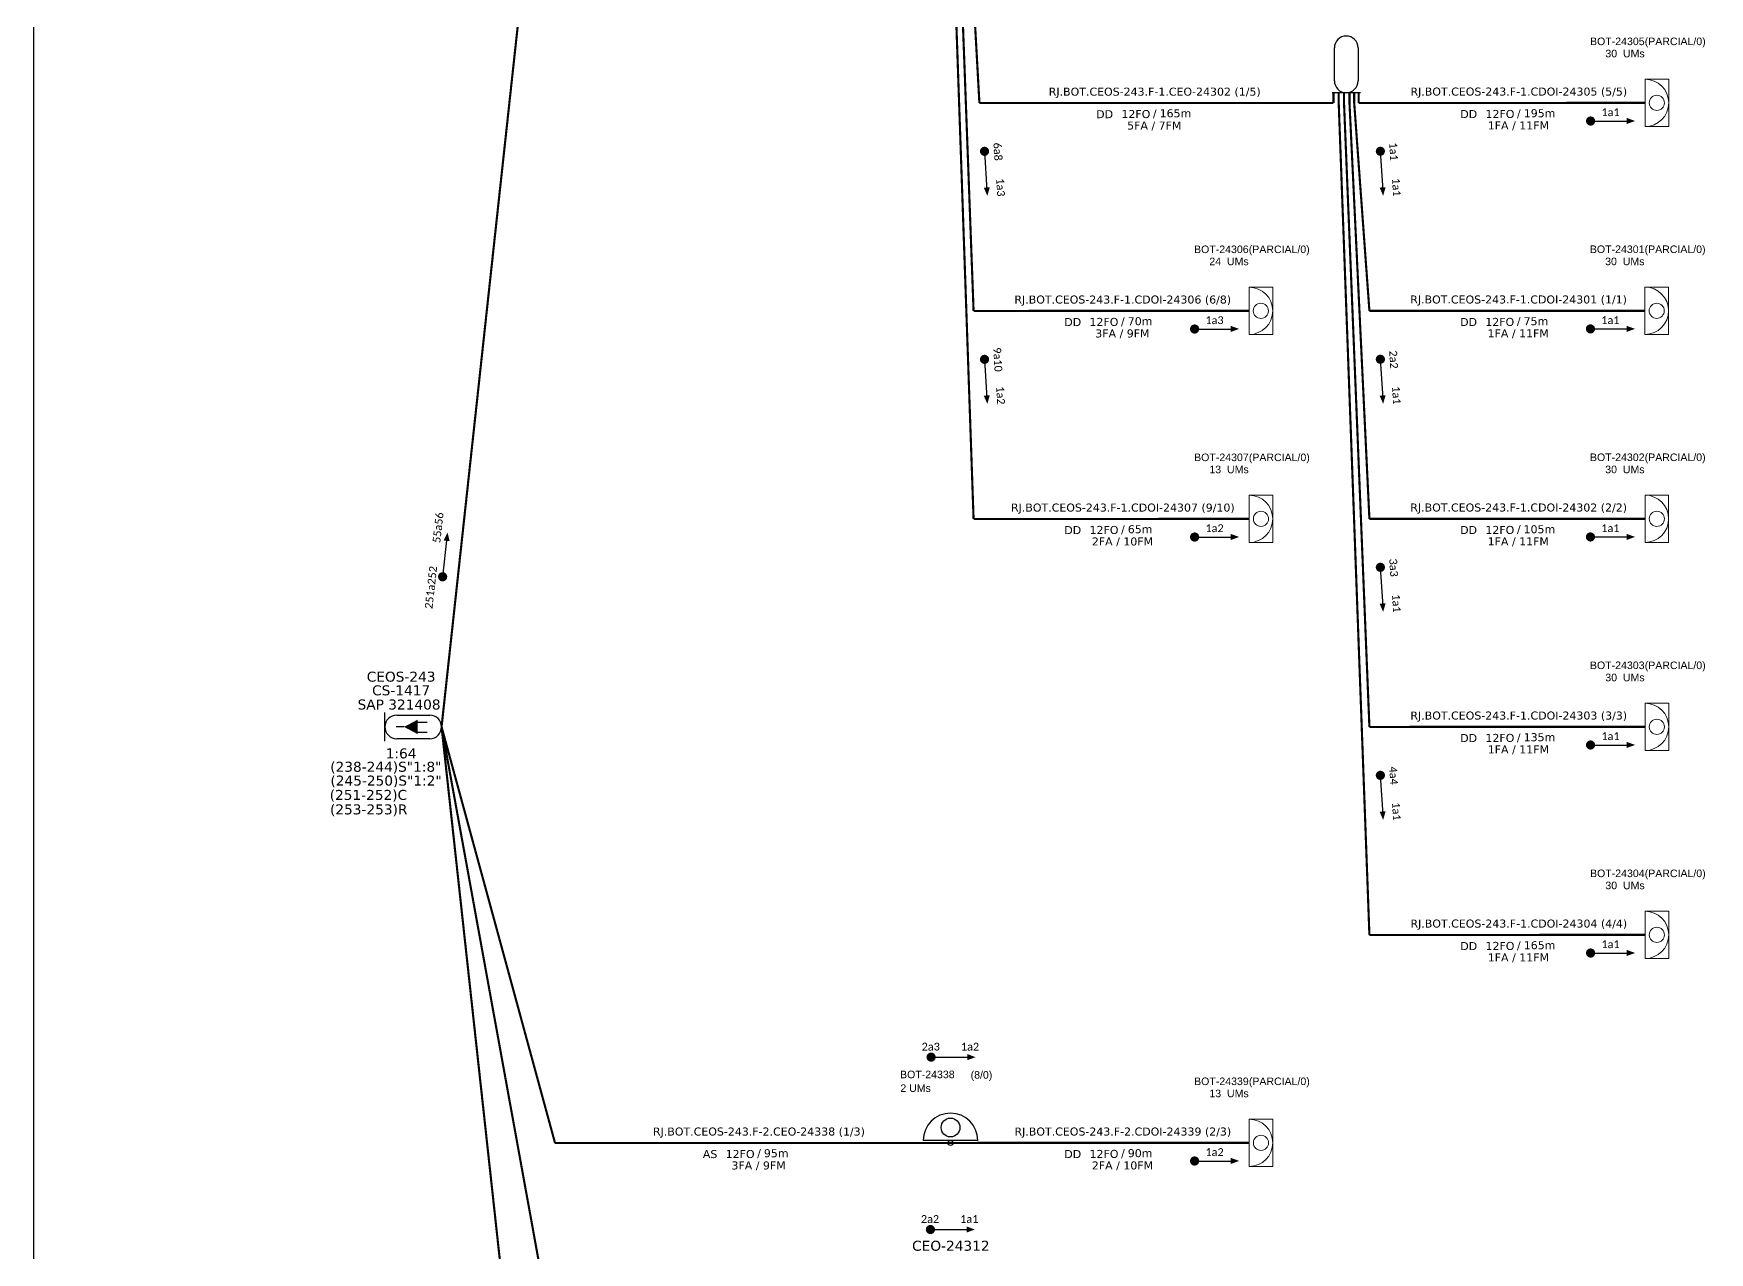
# Model space of a CAD drawing. Extents: x 890 to 4090, y 1694 to 3298.
# Drawn here: x 890.4 to 1117.5, y 1991.8 to 2156.8 of the extents above; entities that cross this region are included whole.
import ezdxf
from ezdxf.enums import TextEntityAlignment as Align

# ---------------------------------------------------------------- set-up
doc = ezdxf.new("R2010")
doc.units = 0
doc.header["$MEASUREMENT"] = 0
doc.layers.get('0').update_dxf_attribs({"linetype": 'CONTINUOUS'})
for name, color, linetype, lineweight in [("20.0-LEGENDA DOS CDO'S", 1, 'CONTINUOUS', 0), ('20.1-CDO_INTERIOR', 1, 'CONTINUOUS', 0), ('20.2-CDO_POSTE', 1, 'CONTINUOUS', 5), ('40.1-ETIQUETAS', 1, 'CONTINUOUS', 20)]:
    doc.layers.add(name, color=color, linetype=linetype, lineweight=lineweight)
for name, color, linetype in [('20.4-CEOS', 1, 'CONTINUOUS'), ('CAP a instalar', 1, 'CONTINUOUS'), ('CDO_POSTE', 1, 'CONTINUOUS'), ('SETA', 7, 'CONTINUOUS')]:
    doc.layers.add(name, color=color, linetype=linetype)
doc.styles.add('ARIAL', font='arial.ttf')
doc.styles.add('siredit', font='verdana.ttf')
doc.linetypes.add('FENCELINE1', pattern='A,0.25,-0.1,[133,ltypeshp.shx,S=0.1,R=0,X=-0.1,Y=0],-0.1,1', length=1.45)

# ---------------------------------------------------------------- blocks, each defined once
blk = doc.blocks.new('CEOS_RP_CT_DRT')
at = {"layer": '20.4-CEOS', "color": 0}
for p, q in [((-4.54, 1.19), (-1.19, 1.19)), ((-1.19, -1.19), (-4.54, -1.19))]:
    blk.add_line(p, q, dxfattribs=at)
for points in [[(-5.73, -1.43), (-5.73, 1.44)], [(-3.79, 0), (-4.59, 0)], [(-2.47, 0.48), (-1.45, 0.48)], [(-2.47, -0.52), (-1.45, -0.52)]]:
    blk.add_lwpolyline(points, dxfattribs=at)
blk.add_lwpolyline([(-3.79, 0, 0, 1.47, 0), (-2.41, 0, 1.47, 1.47, 0)], format="xyseb", dxfattribs=at)
for centre, start, end in [((-4.54, 0), 90, 270), ((-1.19, 0), 270, 90)]:
    blk.add_arc(centre, 1.19, start, end, dxfattribs=at)
at = {"layer": '20.4-CEOS', "color": 7, "style": 'siredit'}
for tag, p in [('Nº_DA_CEOS', (-2.86, 5.6)), ('LOCAL', (-2.86, 4.24)), ('SAP', (-2.86, 2.78)), ('RACIO_SPLITAGEM', (-2.86, -1.88)), ('FIBRAS_SPLITTER', (-2.86, -3.58)), ('FIBRAS_TOP_C', (-2.86, -5.08)), ('RESERVA_FINAIS', (-2.86, -6.39))]:
    blk.add_attdef(tag, text='', height=1.01, dxfattribs=at).set_placement(p, align=Align.TOP_CENTER)
blk = doc.blocks.new('ETIQUETA_RS5F')
at = {"layer": '40.1-ETIQUETAS', "color": 0, "style": 'siredit'}
blk.add_text('/', height=1.5, dxfattribs=at).set_placement((1.55, -1.95), align=Align.MIDDLE_RIGHT)
for tag, p in [('ETIQUETA_R_PRIMARIA', (1.18, 4.1)), ('ETIQUETA_R_SECUNDARIA', (1.18, 2.1)), ('F_ATIVAS/F_MORTAS', (1.11, -4.24))]:
    blk.add_attdef(tag, text='', height=1.5, dxfattribs=at).set_placement(p, align=Align.MIDDLE_CENTER)
for tag, p in [('TIPO_CABO', (-6.62, -2.12)), ('CAP_CABO', (0.37, -2.09))]:
    blk.add_attdef(tag, text='', height=1.5, dxfattribs=at).set_placement(p, align=Align.MIDDLE_RIGHT)
blk.add_attdef('METROS', text='', height=1.5, dxfattribs=at).set_placement((2.11, -1.95), align=Align.MIDDLE_LEFT)
for tag, p in [('FUSÃO_1', (0.82, -8.39)), ('FUSÃO_2', (0.82, -10.6)), ('FUSÃO_3', (0.82, -12.93)), ('FUSÃO_4', (0.82, -15.14)), ('FUSÃO_5', (0.82, -17.16))]:
    blk.add_attdef(tag, text='', height=1.5, dxfattribs=at).set_placement(p, align=Align.CENTER)
blk = doc.blocks.new('CDOI_INT')
at = {"layer": '20.1-CDO_INTERIOR', "color": 0, "lineweight": 18}
blk.add_lwpolyline([(4.25, -4.25), (4.25, 4.25), (0, 4.25), (0, -4.25)], close=True, dxfattribs=at)
blk.add_circle((2.12, 0), 1.36, dxfattribs=at)
blk.add_arc((0, 0), 4.25, 270, 90, dxfattribs=at)
at = {"layer": "20.0-LEGENDA DOS CDO'S", "color": 0, "style": 'ARIAL'}
for tag, p in [('CDO_N', (-0.08, 10.38)), ('SURVEY', (-0.08, 8.2)), ('SPLITER_1', (21.18, 10.38)), ('SPLITER_2', (21.19, 8.68)), ('SAP', (-0.08, 6.23)), ('1:XX', (5.94, -2.22)), ('UMS', (5.94, -4.24))]:
    blk.add_attdef(tag, p, '', height=1.36, dxfattribs=at)
blk.add_attdef('FIBRAS_UTILIZADAS', text='', height=1.36, dxfattribs=at).set_placement((15.34, 10.38), align=Align.CENTER)
blk = doc.blocks.new('CDOE-TEXTO PADRÃO')
at = {"layer": "20.0-LEGENDA DOS CDO'S", "color": 0, "style": 'ARIAL'}
for tag, p in [('CDO_N', (0.49, 7.39)), ('CORDOALHA', (0.5, 4.33)), ('SAP', (0.51, 1.67)), ('SPLITER_1', (0.59, -0.91)), ('SPLITER_2', (0.6, -3.55)), ('(XX-XX_F)S', (0.54, -8.29)), ('(XX-XX_L)S', (0.55, -10.83)), ('UMS', (0.55, -13.15))]:
    blk.add_attdef(tag, p, '', height=1.7, rotation=0.118, dxfattribs=at)
blk.add_attdef('FIBRAS_UTILIZADAS', text='', height=1.7, rotation=0.118, dxfattribs=at).set_placement((19.77, 7.43), align=Align.CENTER)

msp = doc.modelspace()

# ---------------------------------------------------------------- linework, layer by layer
msp.add_lwpolyline([(890.38, 1694.07), (1728.95, 1694.07), (1728.95, 2288.07), (890.38, 2288.07), (890.38, 1694.07)])
at = {"const_width": 0.62}
for points, elevation in [([(1101.04, 2144.98, 1), (1101.66, 2144.98, 1)], 2.2), ([(1019.22, 2141.19, 1), (1019.25, 2140.57, 1)], 2.2), ([(1072.85, 2141.19, 1), (1072.88, 2140.58, 1)], 2.2), ([(1047.39, 2116.82, 1), (1048.01, 2116.82, 1)], 2.2), ([(1101.02, 2116.83, 1), (1101.64, 2116.83, 1)], 2.2), ([(1019.22, 2113.02, 1), (1019.25, 2112.4, 1)], 2.2), ([(1072.85, 2113.03, 1), (1072.88, 2112.41, 1)], 2.2), ([(1047.39, 2088.65, 1), (1048.01, 2088.65, 1)], 2.2), ([(1101.02, 2088.66, 1), (1101.64, 2088.66, 1)], 2.2), ([(1072.85, 2084.86, 1), (1072.88, 2084.24, 1)], 2.2), ([(945.78, 2082.96, 1), (945.85, 2083.58, 1)], 1.58), ([(1101.03, 2060.49, 1), (1101.65, 2060.49, 1)], 2.2), ([(1072.85, 2056.69, 1), (1072.88, 2056.07, 1)], 2.2), ([(1101.04, 2032.32, 1), (1101.66, 2032.32, 1)], 2.2), ([(1011.68, 2018.22, 1), (1012.3, 2018.22, 1)], 2.2), ([(1047.39, 2004.16, 1), (1048.01, 2004.16, 1)], 2.2), ([(1011.59, 1994.88, 1), (1012.21, 1994.88, 1)], 2.2)]:
    msp.add_lwpolyline(points, format="xyb", close=True, dxfattribs=dict(at, elevation=elevation))
at = {"layer": '20.4-CEOS', "color": 8}
for p, q in [((1066.65, 2150.41, 2.2), (1066.65, 2154.89, 2.2)), ((1069.84, 2154.89, 2.2), (1069.84, 2150.41, 2.2)), ((1070.17, 2148.81, 2.2), (1066.32, 2148.81, 2.2))]:
    msp.add_line(p, q, dxfattribs=at)
for centre, start, end in [((1068.24, 2154.89, 2.2), 0, 180), ((1068.24, 2150.41, 2.2), 180, 0)]:
    msp.add_arc(centre, 1.6, start, end, dxfattribs=at)
at = {"layer": 'CAP a instalar', "color": 0, "ltscale": 7, "const_width": 0.289, "elevation": 2.2}
for points in [[(945.67, 2062.95), (960.98, 2203.74)], [(945.67, 2062.95), (961.04, 1978.45)]]:
    msp.add_lwpolyline(points, dxfattribs=at)
at = {"layer": 'CAP a instalar', "color": 8, "ltscale": 7, "const_width": 0.289, "elevation": 2.2}
for points in [[(1017.75, 2091.1), (1013.83, 2203.74)], [(1017.75, 2119.27), (1014.61, 2203.74)], [(1018.54, 2147.43), (1015.41, 2203.74)], [(1066.51, 2147.43), (1066.51, 2148.81)], [(1067.22, 2147.43), (1067.22, 2148.81)], [(1067.94, 2147.43), (1067.94, 2148.81)], [(1068.68, 2147.43), (1068.68, 2148.81)], [(1069.32, 2147.43), (1069.32, 2148.81)], [(1069.93, 2147.43), (1069.93, 2148.81)], [(1018.54, 2147.43), (1066.51, 2147.43)], [(1071.38, 2034.77), (1067.22, 2147.43)], [(1071.38, 2062.94), (1067.94, 2147.43)], [(1071.38, 2091.11), (1068.68, 2147.43)], [(1071.38, 2119.28), (1069.32, 2147.43)], [(1069.93, 2147.43), (1108.71, 2147.44)], [(1017.75, 2119.27), (1055.08, 2119.28)], [(1071.38, 2119.28), (1108.71, 2119.29)], [(1017.75, 2091.1), (1055.08, 2091.11)], [(1071.38, 2091.11), (1108.71, 2091.12)], [(961.07, 1922.16), (945.67, 2062.95)], [(1071.38, 2062.94), (1108.71, 2062.95)], [(1071.38, 2034.77), (1108.71, 2034.78)], [(1014.63, 2006.61), (1055.08, 2006.62)]]:
    msp.add_lwpolyline(points, dxfattribs=at)
at = {"layer": 'CAP a instalar', "color": 0, "linetype": 'FENCELINE1', "ltscale": 7, "const_width": 0.289, "elevation": 2.2}
for points in [[(961.04, 2006.61), (945.67, 2062.95)], [(961, 2006.61), (1014.63, 2006.61)]]:
    msp.add_lwpolyline(points, dxfattribs=at)
at = {"layer": 'CDO_POSTE', "color": 0}
msp.add_line((1018.31, 2006.95, 2.2), (1010.94, 2006.95, 2.2), dxfattribs=at)
for centre, major_axis, end_param in [((1014.63, 2006.95, 2.2), (-2.61, 2.61), 7.068583), ((1014.63, 2008.7, 2.2), (-0.899, 0.899), 10.210176), ((1014.63, 2006.61, 2.2), (-0.241, 0.241), 10.210176)]:
    msp.add_ellipse(centre, major_axis=major_axis, ratio=1, start_param=3.926991, end_param=end_param, dxfattribs=at)
at = {"layer": 'SETA'}
for points, elevation in [([(1101.35, 2144.98), (1106.68, 2144.98)], 2.2), ([(1019.23, 2140.88), (1019.56, 2135.56)], 2.2), ([(1072.86, 2140.88), (1073.19, 2135.57)], 2.2), ([(1047.7, 2116.82), (1053.02, 2116.82)], 2.2), ([(1101.33, 2116.83), (1106.65, 2116.83)], 2.2), ([(1019.23, 2112.71), (1019.56, 2107.39)], 2.2), ([(1072.86, 2112.72), (1073.19, 2107.4)], 2.2), ([(945.82, 2083.27), (946.41, 2088.57)], 1.58), ([(945.82, 2083.27), (946.41, 2088.57)], 1.58), ([(1047.7, 2088.65), (1053.03, 2088.65)], 2.2), ([(1101.33, 2088.66), (1106.66, 2088.66)], 2.2), ([(1072.86, 2084.55), (1073.19, 2079.23)], 2.2), ([(1101.34, 2060.49), (1106.67, 2060.49)], 2.2), ([(1072.86, 2056.38), (1073.19, 2051.06)], 2.2), ([(1101.35, 2032.32), (1106.68, 2032.32)], 2.2), ([(1011.99, 2018.22), (1017.32, 2018.22)], 2.2), ([(1011.99, 2018.22), (1017.32, 2018.22)], 2.2), ([(1047.7, 2004.16), (1053.03, 2004.16)], 2.2), ([(1011.9, 1994.88), (1017.23, 1994.88)], 2.2), ([(1011.9, 1994.88), (1017.23, 1994.88)], 2.2)]:
    msp.add_lwpolyline(points, dxfattribs=dict(at, elevation=elevation))
for points in [[(1106.25, 2145.4, 2.2), (1107.38, 2144.99, 2.2), (1106.25, 2144.58, 2.2)], [(1019.95, 2136.01, 2.2), (1019.61, 2134.85, 2.2), (1019.13, 2135.96, 2.2)], [(1073.58, 2136.02, 2.2), (1073.24, 2134.86, 2.2), (1072.76, 2135.97, 2.2)], [(1052.6, 2117.24, 2.2), (1053.73, 2116.83, 2.2), (1052.6, 2116.42, 2.2)], [(1106.23, 2117.25, 2.2), (1107.36, 2116.84, 2.2), (1106.23, 2116.42, 2.2)], [(1019.95, 2107.84, 2.2), (1019.61, 2106.68, 2.2), (1019.13, 2107.79, 2.2)], [(1073.58, 2107.85, 2.2), (1073.24, 2106.69, 2.2), (1072.76, 2107.8, 2.2)], [(945.95, 2088.19, 1.58), (946.48, 2089.27, 1.58), (946.77, 2088.1, 1.58)], [(945.95, 2088.19, 1.58), (946.48, 2089.27, 1.58), (946.77, 2088.1, 1.58)], [(1052.6, 2089.07, 2.2), (1053.74, 2088.66, 2.2), (1052.6, 2088.25, 2.2)], [(1106.23, 2089.08, 2.2), (1107.37, 2088.67, 2.2), (1106.23, 2088.25, 2.2)], [(1073.58, 2079.68, 2.2), (1073.24, 2078.52, 2.2), (1072.76, 2079.63, 2.2)], [(1106.24, 2060.91, 2.2), (1107.38, 2060.5, 2.2), (1106.24, 2060.09, 2.2)], [(1073.58, 2051.51, 2.2), (1073.24, 2050.35, 2.2), (1072.76, 2051.46, 2.2)], [(1106.25, 2032.74, 2.2), (1107.38, 2032.33, 2.2), (1106.25, 2031.92, 2.2)], [(1016.89, 2018.64, 2.2), (1018.03, 2018.22, 2.2), (1016.89, 2017.81, 2.2)], [(1016.89, 2018.64, 2.2), (1018.03, 2018.22, 2.2), (1016.89, 2017.81, 2.2)], [(1052.6, 2004.58, 2.2), (1053.74, 2004.17, 2.2), (1052.6, 2003.76, 2.2)], [(1016.8, 1995.3, 2.2), (1017.93, 1994.88, 2.2), (1016.8, 1994.47, 2.2)], [(1016.8, 1995.3, 2.2), (1017.93, 1994.88, 2.2), (1016.8, 1994.47, 2.2)]]:
    msp.add_solid(points, dxfattribs=at)

# ---------------------------------------------------------------- block references
at = {"layer": '20.1-CDO_INTERIOR', "color": 8, "ltscale": 11}
ref = msp.add_blockref('CDOI_INT', (1108.73, 2147.44, 2.2), dxfattribs=dict(at, xscale=0.7533554517852777, yscale=0.7533554517852777, zscale=0.7533554517852777))
ref.add_attrib('CDO_N', 'BOT-24305', dxfattribs={"layer": "20.0-LEGENDA DOS CDO'S", "color": 8, "height": 1.025, "style": 'ARIAL'}).set_placement((1108.67, 2155.26, 2.2), align=Align.RIGHT)
ref.add_attrib('FIBRAS_UTILIZADAS', '    (PARCIAL/0)', dxfattribs={"layer": "20.0-LEGENDA DOS CDO'S", "color": 8, "height": 1.0227, "style": 'ARIAL'}).set_placement((1112.02, 2155.26, 2.2), align=Align.CENTER)
ref.add_attrib('SURVEY', '30  UMs', dxfattribs={"layer": "20.0-LEGENDA DOS CDO'S", "color": 8, "height": 1.025, "style": 'ARIAL'}).set_placement((1108.68, 2153.61, 2.2), align=Align.RIGHT)
ref = msp.add_blockref('CDOI_INT', (1055.08, 2119.28, 2.2), dxfattribs=dict(at, xscale=0.7533554517852777, yscale=0.7533554517852777, zscale=0.7533554517852777))
ref.add_attrib('CDO_N', 'BOT-24306', dxfattribs={"layer": "20.0-LEGENDA DOS CDO'S", "color": 8, "height": 1.025, "style": 'ARIAL'}).set_placement((1055.02, 2127.1, 2.2), align=Align.RIGHT)
ref.add_attrib('FIBRAS_UTILIZADAS', '    (PARCIAL/0)', dxfattribs={"layer": "20.0-LEGENDA DOS CDO'S", "color": 8, "height": 1.0227, "style": 'ARIAL'}).set_placement((1058.37, 2127.1, 2.2), align=Align.CENTER)
ref.add_attrib('SURVEY', '24  UMs', dxfattribs={"layer": "20.0-LEGENDA DOS CDO'S", "color": 8, "height": 1.025, "style": 'ARIAL'}).set_placement((1055.02, 2125.46, 2.2), align=Align.RIGHT)
ref = msp.add_blockref('CDOI_INT', (1108.71, 2119.29, 2.2), dxfattribs=dict(at, xscale=0.7533554517852777, yscale=0.7533554517852777, zscale=0.7533554517852777))
ref.add_attrib('CDO_N', 'BOT-24301', dxfattribs={"layer": "20.0-LEGENDA DOS CDO'S", "color": 8, "height": 1.025, "style": 'ARIAL'}).set_placement((1108.65, 2127.11, 2.2), align=Align.RIGHT)
ref.add_attrib('FIBRAS_UTILIZADAS', '    (PARCIAL/0)', dxfattribs={"layer": "20.0-LEGENDA DOS CDO'S", "color": 8, "height": 1.0227, "style": 'ARIAL'}).set_placement((1112, 2127.11, 2.2), align=Align.CENTER)
ref.add_attrib('SURVEY', '30  UMs', dxfattribs={"layer": "20.0-LEGENDA DOS CDO'S", "color": 8, "height": 1.025, "style": 'ARIAL'}).set_placement((1108.65, 2125.46, 2.2), align=Align.RIGHT)
ref = msp.add_blockref('CDOI_INT', (1055.09, 2091.11, 2.2), dxfattribs=dict(at, xscale=0.7533554517852777, yscale=0.7533554517852777, zscale=0.7533554517852777))
ref.add_attrib('CDO_N', 'BOT-24307', dxfattribs={"layer": "20.0-LEGENDA DOS CDO'S", "color": 8, "height": 1.025, "style": 'ARIAL'}).set_placement((1055.03, 2098.93, 2.2), align=Align.RIGHT)
ref.add_attrib('FIBRAS_UTILIZADAS', '    (PARCIAL/0)', dxfattribs={"layer": "20.0-LEGENDA DOS CDO'S", "color": 8, "height": 1.0227, "style": 'ARIAL'}).set_placement((1058.38, 2098.93, 2.2), align=Align.CENTER)
ref.add_attrib('SURVEY', '13  UMs', dxfattribs={"layer": "20.0-LEGENDA DOS CDO'S", "color": 8, "height": 1.025, "style": 'ARIAL'}).set_placement((1055.03, 2097.29, 2.2), align=Align.RIGHT)
ref = msp.add_blockref('CDOI_INT', (1108.72, 2091.12, 2.2), dxfattribs=dict(at, xscale=0.7533554517852777, yscale=0.7533554517852777, zscale=0.7533554517852777))
ref.add_attrib('CDO_N', 'BOT-24302', dxfattribs={"layer": "20.0-LEGENDA DOS CDO'S", "color": 8, "height": 1.025, "style": 'ARIAL'}).set_placement((1108.66, 2098.94, 2.2), align=Align.RIGHT)
ref.add_attrib('FIBRAS_UTILIZADAS', '    (PARCIAL/0)', dxfattribs={"layer": "20.0-LEGENDA DOS CDO'S", "color": 8, "height": 1.0227, "style": 'ARIAL'}).set_placement((1112.01, 2098.94, 2.2), align=Align.CENTER)
ref.add_attrib('SURVEY', '30  UMs', dxfattribs={"layer": "20.0-LEGENDA DOS CDO'S", "color": 8, "height": 1.025, "style": 'ARIAL'}).set_placement((1108.66, 2097.29, 2.2), align=Align.RIGHT)
ref = msp.add_blockref('CDOI_INT', (1108.73, 2062.95, 2.2), dxfattribs=dict(at, xscale=0.7533554517852777, yscale=0.7533554517852777, zscale=0.7533554517852777))
ref.add_attrib('CDO_N', 'BOT-24303', dxfattribs={"layer": "20.0-LEGENDA DOS CDO'S", "color": 8, "height": 1.025, "style": 'ARIAL'}).set_placement((1108.66, 2070.77, 2.2), align=Align.RIGHT)
ref.add_attrib('FIBRAS_UTILIZADAS', '    (PARCIAL/0)', dxfattribs={"layer": "20.0-LEGENDA DOS CDO'S", "color": 8, "height": 1.0227, "style": 'ARIAL'}).set_placement((1112.02, 2070.77, 2.2), align=Align.CENTER)
ref.add_attrib('SURVEY', '30  UMs', dxfattribs={"layer": "20.0-LEGENDA DOS CDO'S", "color": 8, "height": 1.025, "style": 'ARIAL'}).set_placement((1108.67, 2069.12, 2.2), align=Align.RIGHT)
ref = msp.add_blockref('CDOI_INT', (1108.73, 2034.78, 2.2), dxfattribs=dict(at, xscale=0.7533554517852777, yscale=0.7533554517852777, zscale=0.7533554517852777))
ref.add_attrib('CDO_N', 'BOT-24304', dxfattribs={"layer": "20.0-LEGENDA DOS CDO'S", "color": 8, "height": 1.025, "style": 'ARIAL'}).set_placement((1108.67, 2042.6, 2.2), align=Align.RIGHT)
ref.add_attrib('FIBRAS_UTILIZADAS', '    (PARCIAL/0)', dxfattribs={"layer": "20.0-LEGENDA DOS CDO'S", "color": 8, "height": 1.0227, "style": 'ARIAL'}).set_placement((1112.02, 2042.6, 2.2), align=Align.CENTER)
ref.add_attrib('SURVEY', '30  UMs', dxfattribs={"layer": "20.0-LEGENDA DOS CDO'S", "color": 8, "height": 1.025, "style": 'ARIAL'}).set_placement((1108.68, 2040.96, 2.2), align=Align.RIGHT)
ref = msp.add_blockref('CDOI_INT', (1055.09, 2006.62, 2.2), dxfattribs=dict(at, xscale=0.7533554517852777, yscale=0.7533554517852777, zscale=0.7533554517852777))
ref.add_attrib('CDO_N', 'BOT-24339', dxfattribs={"layer": "20.0-LEGENDA DOS CDO'S", "color": 8, "height": 1.025, "style": 'ARIAL'}).set_placement((1055.03, 2014.44, 2.2), align=Align.RIGHT)
ref.add_attrib('FIBRAS_UTILIZADAS', '    (PARCIAL/0)', dxfattribs={"layer": "20.0-LEGENDA DOS CDO'S", "color": 8, "height": 1.0227, "style": 'ARIAL'}).set_placement((1058.38, 2014.44, 2.2), align=Align.CENTER)
ref.add_attrib('SURVEY', '13  UMs', dxfattribs={"layer": "20.0-LEGENDA DOS CDO'S", "color": 8, "height": 1.025, "style": 'ARIAL'}).set_placement((1055.03, 2012.8, 2.2), align=Align.RIGHT)
at = {"layer": '20.2-CDO_POSTE', "color": 0}
ref = msp.add_blockref('CDOE-TEXTO PADRÃO', (1012.19, 2008.5, 2.2), dxfattribs=dict(at, xscale=0.6024779562452673, yscale=0.6024779562452673, zscale=0.6024779544719101))
ref.add_attrib('CDO_N', 'BOT-24338', (1007.79, 2015.36, 2.2), dxfattribs={"layer": "20.0-LEGENDA DOS CDO'S", "color": 0, "height": 1.024, "rotation": 0.118, "style": 'ARIAL'})
ref.add_attrib('CORDOALHA', '2 UMs', (1007.83, 2013.51, 2.2), dxfattribs={"layer": "20.0-LEGENDA DOS CDO'S", "color": 0, "height": 1.024, "rotation": 0.118, "style": 'ARIAL'})
ref.add_attrib('FIBRAS_UTILIZADAS', '       (8/0)', dxfattribs={"layer": "20.0-LEGENDA DOS CDO'S", "color": 0, "height": 1.0241, "rotation": 0.118, "style": 'ARIAL'}).set_placement((1017.43, 2015.31, 2.2), align=Align.CENTER)
at = {"layer": '20.4-CEOS', "color": 0}
ref = msp.add_blockref('CEOS_RP_CT_DRT', (945.67, 2062.94, 2.2), dxfattribs=dict(at, xscale=1.33987241540039, yscale=1.33987241540039, zscale=1.339872412156441))
ref.add_attrib('Nº_DA_CEOS', 'CEOS-243', dxfattribs={"color": 7, "height": 1.353, "style": 'siredit'}).set_placement((940.19, 2070.42, 2.2), align=Align.TOP_CENTER)
ref.add_attrib('LOCAL', 'CS-1417', dxfattribs={"color": 7, "height": 1.353, "style": 'siredit'}).set_placement((940.19, 2068.57, 2.2), align=Align.TOP_CENTER)
ref.add_attrib('SAP', 'SAP 321408', dxfattribs={"color": 7, "height": 1.353, "style": 'siredit'}).set_placement((939.91, 2066.65, 2.2), align=Align.TOP_CENTER)
ref.add_attrib('RACIO_SPLITAGEM', '1:64', dxfattribs={"color": 7, "height": 1.353, "style": 'siredit'}).set_placement((940.19, 2060.03, 2.2), align=Align.TOP_CENTER)
ref.add_attrib('FIBRAS_SPLITTER', '(238-244)S"1:8"', dxfattribs={"color": 7, "height": 1.3528, "style": 'siredit'}).set_placement((938.12, 2058.22, 2.2), align=Align.TOP_CENTER)
ref.add_attrib('FIBRAS_TOP_C', '(251-252)C', dxfattribs={"color": 7, "height": 1.353, "style": 'siredit'}).set_placement((935.76, 2054.41, 2.2), align=Align.TOP_CENTER)
ref.add_attrib('RESERVA_FINAIS', '(253-253)R', dxfattribs={"color": 7, "height": 1.353, "style": 'siredit'}).set_placement((935.8, 2052.45, 2.2), align=Align.TOP_CENTER)
at = {"layer": '40.1-ETIQUETAS', "color": 8}
ref = msp.add_blockref('ETIQUETA_RS5F', (1041.43, 2147.44, 2.2), dxfattribs=dict(at, xscale=0.7229735360686504, yscale=0.7229735360686504, zscale=0.7229735360686504))
ref.add_attrib('ETIQUETA_R_SECUNDARIA', 'RJ.BOT.CEOS-243.F-1.CEO-24302 (1/5)', dxfattribs={"color": 0, "height": 1.0845, "style": 'siredit'}).set_placement((1042.29, 2148.96, 2.2), align=Align.MIDDLE_CENTER)
ref.add_attrib('TIPO_CABO', 'DD', dxfattribs={"color": 0, "height": 1.084, "style": 'siredit'}).set_placement((1036.65, 2145.91, 2.2), align=Align.MIDDLE_RIGHT)
ref.add_attrib('CAP_CABO', '12FO', dxfattribs={"color": 0, "height": 1.084, "style": 'siredit'}).set_placement((1041.7, 2145.93, 2.2), align=Align.MIDDLE_RIGHT)
ref.add_attrib('METROS', '165m', dxfattribs={"color": 0, "height": 1.084, "style": 'siredit'}).set_placement((1042.96, 2146.03, 2.2), align=Align.MIDDLE_LEFT)
ref.add_attrib('F_ATIVAS/F_MORTAS', '5FA / 7FM', dxfattribs={"color": 0, "height": 1.084, "style": 'siredit'}).set_placement((1042.23, 2144.37, 2.2), align=Align.MIDDLE_CENTER)
ref = msp.add_blockref('ETIQUETA_RS5F', (1090.76, 2147.45, 2.2), dxfattribs=dict(at, xscale=0.7229735360686504, yscale=0.7229735360686504, zscale=0.7229735360686504))
ref.add_attrib('ETIQUETA_R_SECUNDARIA', 'RJ.BOT.CEOS-243.F-1.CDOI-24305 (5/5)', dxfattribs={"color": 0, "height": 1.0845, "style": 'siredit'}).set_placement((1091.62, 2148.97, 2.2), align=Align.MIDDLE_CENTER)
ref.add_attrib('TIPO_CABO', 'DD', dxfattribs={"color": 0, "height": 1.084, "style": 'siredit'}).set_placement((1085.98, 2145.92, 2.2), align=Align.MIDDLE_RIGHT)
ref.add_attrib('CAP_CABO', '12FO', dxfattribs={"color": 0, "height": 1.084, "style": 'siredit'}).set_placement((1091.03, 2145.94, 2.2), align=Align.MIDDLE_RIGHT)
ref.add_attrib('METROS', '195m', dxfattribs={"color": 0, "height": 1.084, "style": 'siredit'}).set_placement((1092.29, 2146.04, 2.2), align=Align.MIDDLE_LEFT)
ref.add_attrib('F_ATIVAS/F_MORTAS', '1FA / 11FM', dxfattribs={"color": 0, "height": 1.084, "style": 'siredit'}).set_placement((1091.56, 2144.38, 2.2), align=Align.MIDDLE_CENTER)
ref = msp.add_blockref('ETIQUETA_RS5F', (1037.11, 2119.29, 2.2), dxfattribs=dict(at, xscale=0.7229735360686504, yscale=0.7229735360686504, zscale=0.7229735360686504))
ref.add_attrib('ETIQUETA_R_SECUNDARIA', 'RJ.BOT.CEOS-243.F-1.CDOI-24306 (6/8)', dxfattribs={"color": 0, "height": 1.0845, "style": 'siredit'}).set_placement((1037.96, 2120.81, 2.2), align=Align.MIDDLE_CENTER)
ref.add_attrib('TIPO_CABO', 'DD', dxfattribs={"color": 0, "height": 1.084, "style": 'siredit'}).set_placement((1032.33, 2117.76, 2.2), align=Align.MIDDLE_RIGHT)
ref.add_attrib('CAP_CABO', '12FO', dxfattribs={"color": 0, "height": 1.084, "style": 'siredit'}).set_placement((1037.37, 2117.78, 2.2), align=Align.MIDDLE_RIGHT)
ref.add_attrib('METROS', '70m', dxfattribs={"color": 0, "height": 1.084, "style": 'siredit'}).set_placement((1038.64, 2117.88, 2.2), align=Align.MIDDLE_LEFT)
ref.add_attrib('F_ATIVAS/F_MORTAS', '3FA / 9FM', dxfattribs={"color": 0, "height": 1.084, "style": 'siredit'}).set_placement((1037.91, 2116.22, 2.2), align=Align.MIDDLE_CENTER)
ref = msp.add_blockref('ETIQUETA_RS5F', (1090.74, 2119.3, 2.2), dxfattribs=dict(at, xscale=0.7229735360686504, yscale=0.7229735360686504, zscale=0.7229735360686504))
ref.add_attrib('ETIQUETA_R_SECUNDARIA', 'RJ.BOT.CEOS-243.F-1.CDOI-24301 (1/1)', dxfattribs={"color": 0, "height": 1.0845, "style": 'siredit'}).set_placement((1091.59, 2120.82, 2.2), align=Align.MIDDLE_CENTER)
ref.add_attrib('TIPO_CABO', 'DD', dxfattribs={"color": 0, "height": 1.084, "style": 'siredit'}).set_placement((1085.96, 2117.77, 2.2), align=Align.MIDDLE_RIGHT)
ref.add_attrib('CAP_CABO', '12FO', dxfattribs={"color": 0, "height": 1.084, "style": 'siredit'}).set_placement((1091, 2117.78, 2.2), align=Align.MIDDLE_RIGHT)
ref.add_attrib('METROS', '75m', dxfattribs={"color": 0, "height": 1.084, "style": 'siredit'}).set_placement((1092.27, 2117.88, 2.2), align=Align.MIDDLE_LEFT)
ref.add_attrib('F_ATIVAS/F_MORTAS', '1FA / 11FM', dxfattribs={"color": 0, "height": 1.084, "style": 'siredit'}).set_placement((1091.54, 2116.23, 2.2), align=Align.MIDDLE_CENTER)
ref = msp.add_blockref('ETIQUETA_RS5F', (1037.12, 2091.12, 2.2), dxfattribs=dict(at, xscale=0.7229735360686504, yscale=0.7229735360686504, zscale=0.7229735360686504))
ref.add_attrib('ETIQUETA_R_SECUNDARIA', 'RJ.BOT.CEOS-243.F-1.CDOI-24307 (9/10)', dxfattribs={"color": 0, "height": 1.0845, "style": 'siredit'}).set_placement((1037.97, 2092.64, 2.2), align=Align.MIDDLE_CENTER)
ref.add_attrib('TIPO_CABO', 'DD', dxfattribs={"color": 0, "height": 1.084, "style": 'siredit'}).set_placement((1032.33, 2089.59, 2.2), align=Align.MIDDLE_RIGHT)
ref.add_attrib('CAP_CABO', '12FO', dxfattribs={"color": 0, "height": 1.084, "style": 'siredit'}).set_placement((1037.38, 2089.61, 2.2), align=Align.MIDDLE_RIGHT)
ref.add_attrib('METROS', '65m', dxfattribs={"color": 0, "height": 1.084, "style": 'siredit'}).set_placement((1038.64, 2089.71, 2.2), align=Align.MIDDLE_LEFT)
ref.add_attrib('F_ATIVAS/F_MORTAS', '2FA / 10FM', dxfattribs={"color": 0, "height": 1.084, "style": 'siredit'}).set_placement((1037.92, 2088.05, 2.2), align=Align.MIDDLE_CENTER)
ref = msp.add_blockref('ETIQUETA_RS5F', (1090.75, 2091.13, 2.2), dxfattribs=dict(at, xscale=0.7229735360686504, yscale=0.7229735360686504, zscale=0.7229735360686504))
ref.add_attrib('ETIQUETA_R_SECUNDARIA', 'RJ.BOT.CEOS-243.F-1.CDOI-24302 (2/2)', dxfattribs={"color": 0, "height": 1.0845, "style": 'siredit'}).set_placement((1091.6, 2092.65, 2.2), align=Align.MIDDLE_CENTER)
ref.add_attrib('TIPO_CABO', 'DD', dxfattribs={"color": 0, "height": 1.084, "style": 'siredit'}).set_placement((1085.96, 2089.6, 2.2), align=Align.MIDDLE_RIGHT)
ref.add_attrib('CAP_CABO', '12FO', dxfattribs={"color": 0, "height": 1.084, "style": 'siredit'}).set_placement((1091.01, 2089.61, 2.2), align=Align.MIDDLE_RIGHT)
ref.add_attrib('METROS', '105m', dxfattribs={"color": 0, "height": 1.084, "style": 'siredit'}).set_placement((1092.27, 2089.71, 2.2), align=Align.MIDDLE_LEFT)
ref.add_attrib('F_ATIVAS/F_MORTAS', '1FA / 11FM', dxfattribs={"color": 0, "height": 1.084, "style": 'siredit'}).set_placement((1091.55, 2088.06, 2.2), align=Align.MIDDLE_CENTER)
ref = msp.add_blockref('ETIQUETA_RS5F', (1090.75, 2062.96, 2.2), dxfattribs=dict(at, xscale=0.7229735360686504, yscale=0.7229735360686504, zscale=0.7229735360686504))
ref.add_attrib('ETIQUETA_R_SECUNDARIA', 'RJ.BOT.CEOS-243.F-1.CDOI-24303 (3/3)', dxfattribs={"color": 0, "height": 1.0845, "style": 'siredit'}).set_placement((1091.61, 2064.48, 2.2), align=Align.MIDDLE_CENTER)
ref.add_attrib('TIPO_CABO', 'DD', dxfattribs={"color": 0, "height": 1.084, "style": 'siredit'}).set_placement((1085.97, 2061.43, 2.2), align=Align.MIDDLE_RIGHT)
ref.add_attrib('CAP_CABO', '12FO', dxfattribs={"color": 0, "height": 1.084, "style": 'siredit'}).set_placement((1091.02, 2061.45, 2.2), align=Align.MIDDLE_RIGHT)
ref.add_attrib('METROS', '135m', dxfattribs={"color": 0, "height": 1.084, "style": 'siredit'}).set_placement((1092.28, 2061.55, 2.2), align=Align.MIDDLE_LEFT)
ref.add_attrib('F_ATIVAS/F_MORTAS', '1FA / 11FM', dxfattribs={"color": 0, "height": 1.084, "style": 'siredit'}).set_placement((1091.56, 2059.89, 2.2), align=Align.MIDDLE_CENTER)
ref = msp.add_blockref('ETIQUETA_RS5F', (1090.76, 2034.79, 2.2), dxfattribs=dict(at, xscale=0.7229735360686504, yscale=0.7229735360686504, zscale=0.7229735360686504))
ref.add_attrib('ETIQUETA_R_SECUNDARIA', 'RJ.BOT.CEOS-243.F-1.CDOI-24304 (4/4)', dxfattribs={"color": 0, "height": 1.0845, "style": 'siredit'}).set_placement((1091.62, 2036.31, 2.2), align=Align.MIDDLE_CENTER)
ref.add_attrib('TIPO_CABO', 'DD', dxfattribs={"color": 0, "height": 1.084, "style": 'siredit'}).set_placement((1085.98, 2033.26, 2.2), align=Align.MIDDLE_RIGHT)
ref.add_attrib('CAP_CABO', '12FO', dxfattribs={"color": 0, "height": 1.084, "style": 'siredit'}).set_placement((1091.03, 2033.28, 2.2), align=Align.MIDDLE_RIGHT)
ref.add_attrib('METROS', '165m', dxfattribs={"color": 0, "height": 1.084, "style": 'siredit'}).set_placement((1092.29, 2033.38, 2.2), align=Align.MIDDLE_LEFT)
ref.add_attrib('F_ATIVAS/F_MORTAS', '1FA / 11FM', dxfattribs={"color": 0, "height": 1.084, "style": 'siredit'}).set_placement((1091.56, 2031.72, 2.2), align=Align.MIDDLE_CENTER)
at = {"layer": '40.1-ETIQUETAS', "color": 0}
ref = msp.add_blockref('ETIQUETA_RS5F', (987.81, 2006.63, 2.2), dxfattribs=dict(at, xscale=0.7229735360686504, yscale=0.7229735360686504, zscale=0.7229735360686504))
ref.add_attrib('ETIQUETA_R_SECUNDARIA', 'RJ.BOT.CEOS-243.F-2.CEO-24338 (1/3)', dxfattribs={"color": 0, "height": 1.0845, "style": 'siredit'}).set_placement((988.67, 2008.15, 2.2), align=Align.MIDDLE_CENTER)
ref.add_attrib('TIPO_CABO', 'AS', dxfattribs={"color": 0, "height": 1.084, "style": 'siredit'}).set_placement((983.03, 2005.1, 2.2), align=Align.MIDDLE_RIGHT)
ref.add_attrib('CAP_CABO', '12FO', dxfattribs={"color": 0, "height": 1.084, "style": 'siredit'}).set_placement((988.08, 2005.11, 2.2), align=Align.MIDDLE_RIGHT)
ref.add_attrib('METROS', '95m', dxfattribs={"color": 0, "height": 1.084, "style": 'siredit'}).set_placement((989.34, 2005.21, 2.2), align=Align.MIDDLE_LEFT)
ref.add_attrib('F_ATIVAS/F_MORTAS', '3FA / 9FM', dxfattribs={"color": 0, "height": 1.084, "style": 'siredit'}).set_placement((988.62, 2003.56, 2.2), align=Align.MIDDLE_CENTER)
at = {"layer": '40.1-ETIQUETAS', "color": 8}
ref = msp.add_blockref('ETIQUETA_RS5F', (1037.12, 2006.63, 2.2), dxfattribs=dict(at, xscale=0.7229735360686504, yscale=0.7229735360686504, zscale=0.7229735360686504))
ref.add_attrib('ETIQUETA_R_SECUNDARIA', 'RJ.BOT.CEOS-243.F-2.CDOI-24339 (2/3)', dxfattribs={"color": 0, "height": 1.0845, "style": 'siredit'}).set_placement((1037.97, 2008.15, 2.2), align=Align.MIDDLE_CENTER)
ref.add_attrib('TIPO_CABO', 'DD', dxfattribs={"color": 0, "height": 1.084, "style": 'siredit'}).set_placement((1032.33, 2005.1, 2.2), align=Align.MIDDLE_RIGHT)
ref.add_attrib('CAP_CABO', '12FO', dxfattribs={"color": 0, "height": 1.084, "style": 'siredit'}).set_placement((1037.38, 2005.12, 2.2), align=Align.MIDDLE_RIGHT)
ref.add_attrib('METROS', '90m', dxfattribs={"color": 0, "height": 1.084, "style": 'siredit'}).set_placement((1038.64, 2005.22, 2.2), align=Align.MIDDLE_LEFT)
ref.add_attrib('F_ATIVAS/F_MORTAS', '2FA / 10FM', dxfattribs={"color": 0, "height": 1.084, "style": 'siredit'}).set_placement((1037.92, 2003.56, 2.2), align=Align.MIDDLE_CENTER)

# ---------------------------------------------------------------- texts
at = {"color": 0, "char_height": 1.0604, "width": 15.7182, "attachment_point": 5}
for s, insert in [('{\\fCalibri|b0|i0|c0|p34;\\C7;1a1}', (1104.05, 2146.17, 2.2)), ('\\C7;\\fCalibri|b0|i0|c0|p34;1a3', (1050.39, 2118.01, 2.2)), ('{\\fCalibri|b0|i0|c0|p34;\\C7;1a1}', (1104.03, 2118.02, 2.2)), ('\\C7;\\fCalibri|b0|i0|c0|p34;1a2', (1050.4, 2089.84, 2.2)), ('{\\fCalibri|b0|i0|c0|p34;\\C7;1a1}', (1104.03, 2089.85, 2.2)), ('{\\fCalibri|b0|i0|c0|p34;\\C7;1a1}', (1104.04, 2061.68, 2.2)), ('{\\fCalibri|b0|i0|c0|p34;\\C7;1a1}', (1104.05, 2033.51, 2.2)), ('\\C7;\\fCalibri|b0|i0|c0|p34;2a3', (1011.95, 2019.64, 2.2)), ('\\C7;\\fCalibri|b0|i0|c0|p34;1a2', (1017.27, 2019.64, 2.2)), ('\\C7;\\fCalibri|b0|i0|c0|p34;1a2', (1050.4, 2005.36, 2.2)), ('\\C7;\\fCalibri|b0|i0|c0|p34;2a2', (1011.85, 1996.3, 2.2)), ('\\C7;\\fCalibri|b0|i0|c0|p34;1a1', (1017.17, 1996.3, 2.2))]:
    msp.add_mtext(s, dxfattribs=dict(at, insert=insert))
for s, insert, rotation in [('\\C7;\\fCalibri|b0|i0|c0|p34;6a8', (1021.03, 2140.84, 2.2), 273.4639), ('\\C7;\\fCalibri|b0|i0|c0|p34;1a1', (1074.66, 2140.85, 2.2), 273.4639), ('\\C7;\\fCalibri|b0|i0|c0|p34;1a3', (1021.41, 2136, 2.2), 273.4639), ('{\\fCalibri|b0|i0|c0|p34;\\C7;1a1}', (1075.04, 2136.01, 2.2), 273.4639), ('\\C7;\\fCalibri|b0|i0|c0|p34;9a10', (1021.03, 2112.68, 2.2), 273.4639), ('\\C7;\\fCalibri|b0|i0|c0|p34;2a2', (1074.66, 2112.68, 2.2), 273.4639), ('\\C7;\\fCalibri|b0|i0|c0|p34;1a2', (1021.41, 2107.83, 2.2), 273.4639), ('{\\fCalibri|b0|i0|c0|p34;\\C7;1a1}', (1075.04, 2107.84, 2.2), 273.4639), ('\\C7;\\fCalibri|b0|i0|c0|p34;55a56', (945.2, 2089.93, 1.58), 83.5973), ('{\\fCalibri|b0|i0|c0|p34;\\C7;251a252}', (944.23, 2081.82, 1.58), 83.5973), ('\\C7;\\fCalibri|b0|i0|c0|p34;3a3', (1074.66, 2084.51, 2.2), 273.4639), ('{\\fCalibri|b0|i0|c0|p34;\\C7;1a1}', (1075.04, 2079.67, 2.2), 273.4639), ('\\C7;\\fCalibri|b0|i0|c0|p34;4a4', (1074.66, 2056.35, 2.2), 273.4639), ('{\\fCalibri|b0|i0|c0|p34;\\C7;1a1}', (1075.04, 2051.5, 2.2), 273.4639)]:
    msp.add_mtext(s, dxfattribs=dict(at, insert=insert, rotation=rotation))
at = {"layer": '20.4-CEOS', "color": 0, "style": 'siredit'}
for tag, text, p in [('(245-250)S"1:2"', '(xx-xx)C', (938.15, 2056.35, 2.2)), ('CEO-24312', 'CEOSXXX', (1014.67, 1993.36, 2.2))]:
    msp.add_attdef(tag, text=text, height=1.353, dxfattribs=at).set_placement(p, align=Align.TOP_CENTER)

doc.saveas('drawing.dxf')
